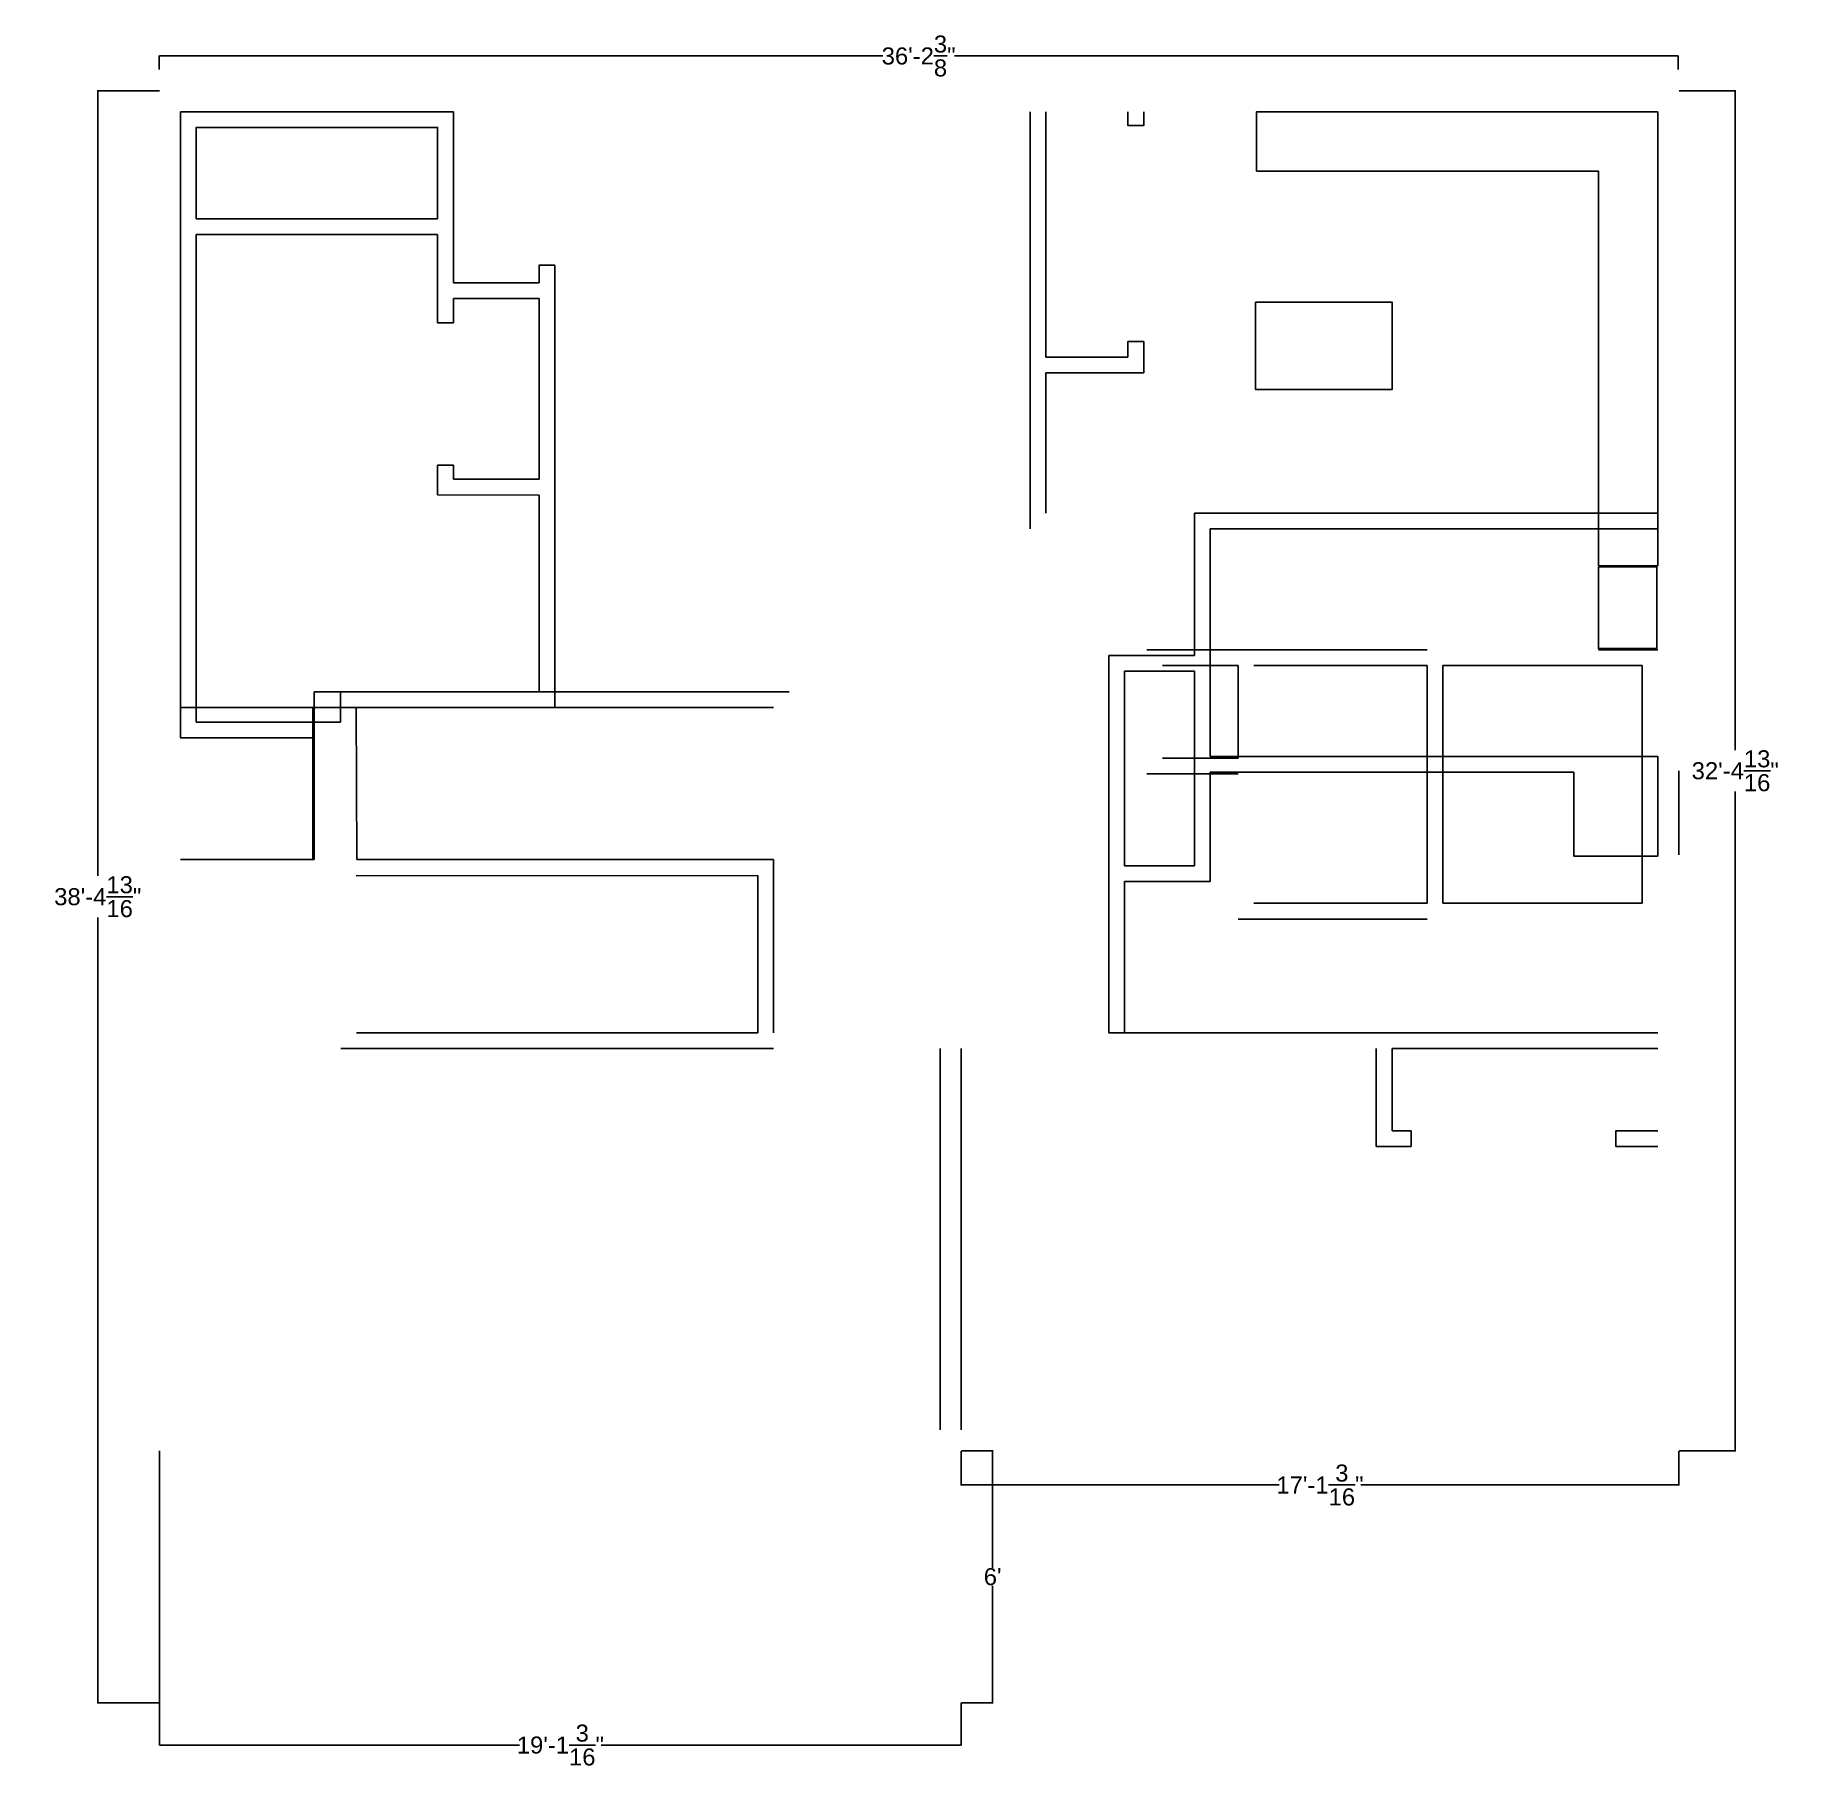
# Model space of a CAD drawing. Header units: inches. Extents: x 124 to 628, y 72 to 567.
import ezdxf

# ---------------------------------------------------------------- set-up
doc = ezdxf.new("R2010")
doc.units = ezdxf.units.IN
doc.header["$MEASUREMENT"] = 0
for name, color, linetype in [('Ceiling', 8, 'Continuous'), ('Dimensions', 6, 'Continuous'), ('Interior Items', 51, 'Continuous')]:
    doc.layers.add(name, color=color, linetype=linetype)
doc.layers.add('Wall - INT', color=80, linetype='Continuous', plot=False)
doc.layers.add('Wall - INT 2nd', color=80, linetype='Continuous', plot=False)
doc.styles.get("Standard").update_dxf_attribs({"font": 'arial.ttf'})
doc.dimstyles.get("Standard").update_dxf_attribs({"dimtxt": 4.875, "dimasz": 0.18, "dimexe": 0.18, "dimexo": 0.0625, "dimgap": 0.09, "dimtad": 0, "dimtih": 1, "dimtoh": 1, "dimdec": 4, "dimzin": 0, "dimdsep": 46, "dimlunit": 4, "dimtxsty": 'Standard', "dimcen": 0.09, "dimadec": 0, "dimazin": 0, "dimtfac": 1, "dimtdec": 4, "dimtofl": 0, "dimtmove": 0, "dimatfit": 3, "dimfxl": 1, "dimtolj": 1, "dimtzin": 0, "dimarcsym": 0})

# ---------------------------------------------------------------- blocks, each defined once
blk = doc.blocks.new('*D1')
at = {"layer": 'Dimensions', "color": 0, "lineweight": -2, "transparency": 16777216}
for p, q in [((159.07, 556.96), (159.07, 560.97)), ((159.25, 560.79), (366.04, 560.79)), ((593.29, 560.79), (386.5, 560.79)), ((593.47, 556.96), (593.47, 560.97))]:
    blk.add_line(p, q, dxfattribs=at)
at = {"layer": 'Dimensions', "color": 0, "transparency": 16777216}
for points in [[(159.25, 560.82), (159.25, 560.76), (159.07, 560.79)], [(593.29, 560.82), (593.29, 560.76), (593.47, 560.79)]]:
    blk.add_solid(points, dxfattribs=at)
at = {"layer": 'Dimensions', "color": 0, "transparency": 16777216, "insert": (376.27, 560.79), "char_height": 4.875, "attachment_point": 5}
blk.add_mtext('\\A1;36\'-2{\\H1x;\\S3/8;}"', dxfattribs=at)
blk = doc.blocks.new('*D2')
at = {"layer": 'Dimensions', "color": 0, "lineweight": -2}
for p, q in [((593.69, 550.87), (609.95, 550.87)), ((609.77, 550.69), (609.77, 362.39)), ((609.77, 162.25), (609.77, 350.54)), ((593.69, 162.07), (609.95, 162.07))]:
    blk.add_line(p, q, dxfattribs=at)
at = {"layer": 'Dimensions', "color": 0}
for points in [[(609.74, 550.69), (609.8, 550.69), (609.77, 550.87)], [(609.74, 162.25), (609.8, 162.25), (609.77, 162.07)]]:
    blk.add_solid(points, dxfattribs=at)
at = {"layer": 'Dimensions', "color": 0, "insert": (609.77, 356.47), "char_height": 4.875, "attachment_point": 5}
blk.add_mtext('\\A1;32\'-4{\\H1x;\\S13/16;}"', dxfattribs=at)
blk = doc.blocks.new('*D3')
at = {"layer": 'Dimensions', "color": 0, "lineweight": -2}
for p, q in [((159.17, 550.87), (141.37, 550.87)), ((141.55, 550.69), (141.55, 326.39)), ((141.55, 90.25), (141.55, 314.54)), ((159.17, 90.07), (141.37, 90.07))]:
    blk.add_line(p, q, dxfattribs=at)
at = {"layer": 'Dimensions', "color": 0}
for points in [[(141.52, 550.69), (141.58, 550.69), (141.55, 550.87)], [(141.52, 90.25), (141.58, 90.25), (141.55, 90.07)]]:
    blk.add_solid(points, dxfattribs=at)
at = {"layer": 'Dimensions', "color": 0, "insert": (141.55, 320.47), "char_height": 4.875, "attachment_point": 5}
blk.add_mtext('\\A1;38\'-4{\\H1x;\\S13/16;}"', dxfattribs=at)
blk = doc.blocks.new('*D4')
at = {"layer": 'Dimensions', "color": 0, "lineweight": -2}
for p, q in [((159.23, 90.01), (159.23, 77.78)), ((388.43, 90.01), (388.43, 77.78)), ((159.41, 77.96), (262.17, 77.96)), ((388.25, 77.96), (285.49, 77.96))]:
    blk.add_line(p, q, dxfattribs=at)
at = {"layer": 'Dimensions', "color": 0}
for points in [[(159.41, 77.99), (159.41, 77.93), (159.23, 77.96)], [(388.25, 77.99), (388.25, 77.93), (388.43, 77.96)]]:
    blk.add_solid(points, dxfattribs=at)
at = {"layer": 'Dimensions', "color": 0, "insert": (273.83, 77.96), "char_height": 4.875, "attachment_point": 5}
blk.add_mtext('\\A1;19\'-1{\\H1x;\\S3/16;}"', dxfattribs=at)
blk = doc.blocks.new('*D5')
at = {"layer": 'Dimensions', "color": 0, "lineweight": -2}
for p, q in [((388.49, 162.07), (397.61, 162.07)), ((397.43, 161.89), (397.43, 128.65)), ((397.43, 90.25), (397.43, 123.49)), ((388.49, 90.07), (397.61, 90.07))]:
    blk.add_line(p, q, dxfattribs=at)
at = {"layer": 'Dimensions', "color": 0}
for points in [[(397.4, 161.89), (397.46, 161.89), (397.43, 162.07)], [(397.4, 90.25), (397.46, 90.25), (397.43, 90.07)]]:
    blk.add_solid(points, dxfattribs=at)
at = {"layer": 'Dimensions', "color": 0, "insert": (397.43, 126.07), "char_height": 4.875, "attachment_point": 5}
blk.add_mtext("\\A1;6'", dxfattribs=at)
blk = doc.blocks.new('*D6')
at = {"layer": 'Dimensions', "color": 0, "lineweight": -2, "transparency": 16777216}
for p, q in [((388.43, 162.01), (388.43, 152.12)), ((593.63, 162.01), (593.63, 152.12)), ((388.61, 152.3), (479.37, 152.3)), ((593.45, 152.3), (502.69, 152.3))]:
    blk.add_line(p, q, dxfattribs=at)
at = {"layer": 'Dimensions', "color": 0, "transparency": 16777216}
for points in [[(388.61, 152.33), (388.61, 152.27), (388.43, 152.3)], [(593.45, 152.33), (593.45, 152.27), (593.63, 152.3)]]:
    blk.add_solid(points, dxfattribs=at)
at = {"layer": 'Dimensions', "color": 0, "transparency": 16777216, "insert": (491.03, 152.3), "char_height": 4.875, "attachment_point": 5}
blk.add_mtext('\\A1;17\'-1{\\H1x;\\S3/16;}"', dxfattribs=at)

msp = doc.modelspace()

# ---------------------------------------------------------------- linework, layer by layer
at = {"layer": 'Ceiling'}
for p, q in [((593.63163, 356.46855, 193), (593.63163, 332.46855, 193)), ((159.23163, 90.06855, 193), (159.23163, 162.06855, 193))]:
    msp.add_line(p, q, dxfattribs=at)
at = {"layer": 'Interior Items'}
msp.add_lwpolyline([(570.63163, 527.86855), (570.63163, 415.06855)], dxfattribs=at)
for points in [[(472.63163, 490.44373), (511.63163, 490.44373), (511.63163, 465.44373), (472.63163, 465.44373)], [(570.63163, 414.77386), (587.30614, 414.77386), (587.30614, 391.37979), (570.63163, 391.37979)]]:
    msp.add_lwpolyline(points, close=True, dxfattribs=at)
at = {"layer": 'Wall - INT'}
for p, q in [((570.63163, 415.06855), (587.63163, 415.06855)), ((467.63163, 391.06855), (441.48832, 391.06855)), ((521.63163, 391.06855), (467.63163, 391.06855)), ((467.63163, 386.56855), (445.98832, 386.56855)), ((467.63163, 360.06855), (467.63163, 386.56855)), ((521.63163, 386.56855), (472.13163, 386.56855)), ((526.13163, 318.56855, 96), (526.13163, 386.56855, 96)), ((526.13163, 386.56855, 96), (583.13163, 386.56855, 96)), ((583.13163, 386.56855, 96), (583.13163, 318.56855, 96)), ((339.27297, 379.06855), (203.42215, 379.06855)), ((203.42215, 379.06855), (203.42215, 374.56855)), ((203.42215, 331.06855), (203.42215, 379.06855)), ((334.77297, 374.56855), (165.23163, 374.56855)), ((334.77297, 374.56855), (203.42215, 374.56855)), ((445.98832, 360.06855), (467.63163, 360.06855)), ((441.48832, 355.56855), (467.63163, 355.56855)), ((165.23163, 331.06855), (203.42215, 331.06855)), ((521.63163, 318.56855), (472.13163, 318.56855)), ((583.13163, 318.56855, 96), (526.13163, 318.56855, 96)), ((521.63163, 314.06855), (467.63163, 314.06855))]:
    msp.add_line(p, q, dxfattribs=at)
for points in [[(587.63163, 544.86855), (472.91927, 544.86855), (472.91927, 527.86855), (570.63163, 527.86855)], [(587.63163, 415.06855), (587.63163, 544.86855)], [(570.63163, 391.06855), (587.63163, 391.06855)], [(521.63163, 386.56855), (521.63163, 318.56855)], [(521.63163, 318.56855), (521.63163, 386.56855)], [(203.00748, 374.56855), (203.00748, 331.06855)]]:
    msp.add_lwpolyline(points, dxfattribs=at)
at = {"layer": 'Wall - INT 2nd'}
for p, q in [((243.23163, 544.86855, 97), (243.23163, 495.97369, 97)), ((408.13163, 544.86855, 193), (408.13163, 425.57849, 193)), ((412.63163, 474.66849, 193), (412.63163, 544.86855, 193)), ((238.73163, 514.23729, 97), (169.73163, 514.23729, 97)), ((238.73163, 509.73729, 97), (169.73163, 509.73729, 97)), ((238.73163, 491.47369, 97), (238.73163, 509.73729, 97)), ((272.23163, 500.97369, 97), (272.23163, 374.56855, 97)), ((243.23163, 495.97369, 97), (267.73163, 495.97369, 97)), ((243.23163, 491.47369, 193), (243.23163, 484.47369, 193)), ((267.73163, 491.47369, 193), (243.23163, 491.47369, 193)), ((267.73163, 491.47369, 193), (267.73487, 439.77112, 193)), ((243.23163, 484.47369, 193), (238.73163, 484.47369, 193)), ((440.63163, 479.16849, 193), (436.13163, 479.16849, 193)), ((436.13163, 479.16849, 193), (436.13358, 474.66849, 193)), ((440.63163, 470.16849, 193), (440.63163, 479.16849, 193)), ((436.13358, 474.66849, 193), (412.63163, 474.66849, 193)), ((440.63163, 470.16849, 193), (412.63163, 470.16849, 193)), ((412.63163, 430.07849, 193), (412.63163, 470.16849, 193)), ((238.73163, 435.29196, 193), (238.73163, 443.79196, 193)), ((238.73163, 443.79196, 193), (243.23163, 443.79196, 193)), ((243.23163, 439.77112, 193), (243.23163, 443.79196, 193)), ((267.73487, 439.77112, 193), (243.23163, 439.77112, 193)), ((238.73163, 435.29196, 193), (267.73163, 435.27112, 193)), ((267.73163, 435.27112, 193), (267.73163, 379.06855, 193)), ((455.13163, 430.07849, 97), (587.63163, 430.07849, 97)), ((455.13163, 389.41547, 97), (455.13163, 430.07849, 97)), ((459.63163, 360.57849, 97), (459.63163, 425.57849, 97)), ((459.63163, 425.57849, 97), (587.63163, 425.57849, 97)), ((430.63163, 389.41547, 97), (455.13163, 389.41547, 97)), ((435.13163, 384.91547, 97), (455.13163, 384.91547, 97)), ((435.13163, 329.32413, 97), (435.13163, 384.91547, 97)), ((455.13163, 384.91547, 97), (455.13163, 329.32413, 97)), ((210.92215, 379.08938, 97), (215.42215, 379.06855, 97)), ((210.92215, 370.36855, 193), (210.96252, 379.0892, 193)), ((267.73163, 379.06855, 193), (210.96252, 379.0892, 193)), ((215.42215, 379.06855, 97), (267.73163, 379.06855, 97)), ((215.42215, 374.56855, 97), (272.23163, 374.56855, 97)), ((215.42215, 374.56855, 97), (215.42215, 365.86855, 97)), ((215.42215, 374.56855, 193), (215.65302, 331.06855, 193)), ((455.13163, 360.57849, 193), (455.13163, 354.56855, 193)), ((459.63163, 356.07849, 97), (459.63163, 324.82413, 97)), ((563.63163, 332.07849, 97), (563.63163, 356.07849, 97)), ((215.65302, 331.06855, 97), (334.77297, 331.06855, 97)), ((334.77297, 281.56855, 193), (334.77297, 331.06855, 193)), ((455.13163, 329.32413, 97), (435.13163, 329.32413, 97)), ((587.63163, 332.07849, 97), (563.63163, 332.07849, 97)), ((330.27297, 326.56855, 97), (215.4552, 326.47223, 97)), ((330.27297, 326.56855, 97), (330.27297, 281.56855, 97)), ((459.63163, 324.82413, 97), (435.13163, 324.82413, 97)), ((435.13163, 324.82413, 97), (435.13163, 281.56855, 97)), ((220.13382, 281.56855, 193), (215.49287, 281.56855, 193)), ((330.27297, 281.56855, 97), (220.13382, 281.56855, 97)), ((215.65302, 277.06855, 193), (211.05386, 277.06855, 193)), ((334.77297, 277.06855, 97), (215.65302, 277.06855, 97)), ((382.43163, 277.06855, 193), (382.43163, 168.06855, 193)), ((388.43163, 277.06855, 193), (388.43163, 168.06855, 193)), ((507.13163, 249.06855, 193), (507.13163, 277.06855, 193)), ((511.63163, 277.06855, 193), (587.63163, 277.06855, 193)), ((511.63163, 277.06855, 193), (511.63163, 253.56855, 193)), ((511.63163, 253.56855, 193), (517.13163, 253.56855, 193)), ((517.13163, 249.06855, 193), (517.13163, 253.56855, 193)), ((507.13163, 249.06855, 193), (517.13163, 249.06855, 193)), ((587.63163, 249.06855, 193), (575.67046, 249.06855, 193))]:
    msp.add_line(p, q, dxfattribs=at)
at = {"layer": 'Wall - INT 2nd', "extrusion": (0, -1, 0)}
msp.add_line((238.73163, 491.47369, 193), (238.73163, 484.47369, 193), dxfattribs=at)
at = {"layer": 'Wall - INT 2nd'}
for points, elevation in [([(165.23163, 544.86855), (243.23163, 544.86855)], 97), ([(203.42215, 365.86855), (165.23163, 365.86855), (165.23163, 544.86855)], 97), ([(436.13163, 544.86855), (436.13163, 540.86855), (440.63163, 540.86855), (440.63163, 544.86855)], 193), ([(169.73163, 514.23729), (169.73163, 540.36855), (238.73163, 540.36855), (238.73163, 514.23729)], 97), ([(210.92215, 370.36855), (169.73163, 370.36855), (169.73163, 509.73729)], 97), ([(267.73163, 495.97369), (267.73163, 500.97369), (272.23163, 500.97369)], 97), ([(587.63163, 281.56855), (430.63163, 281.56855), (430.63163, 389.41547)], 97), ([(459.63163, 360.57849), (587.63163, 360.57849), (587.63163, 332.07849)], 97), ([(459.63163, 356.07849), (563.63163, 356.07849)], 97), ([(587.63163, 249.06855), (575.67046, 249.06855), (575.67046, 253.56855), (587.63163, 253.56855)], 193)]:
    msp.add_lwpolyline(points, dxfattribs=dict(at, elevation=elevation))

# ---------------------------------------------------------------- dimensions: what is measured, and where the dimension line sits
at = {"layer": 'Dimensions'}
for base, p1, p2, picture, middle in [((593.46723, 560.78771), (159.06723, 556.90048), (593.46723, 556.90048), '*D1', (376.26723, 560.78771)), ((388.43163, 152.29927), (593.63163, 162.06855), (388.43163, 162.06855), '*D6', (491.03163, 152.29927)), ((159.23163, 77.9606), (388.43163, 90.06855), (159.23163, 90.06855), '*D4', (273.83163, 77.9606))]:
    dim = msp.add_linear_dim(base=base, p1=p1, p2=p2, dimstyle='Standard', dxfattribs=at)
    dim.commit()
    dim.dimension.update_dxf_attribs({"geometry": picture, "text_midpoint": middle})
for base, p1, p2, picture, middle in [((141.5503, 550.86855), (159.23163, 90.06855), (159.23163, 550.86855), '*D3', (141.5503, 320.46855)), ((609.7665, 162.06855), (593.63163, 550.86855), (593.63163, 162.06855), '*D2', (609.7665, 356.46855)), ((397.42872, 90.06855), (388.43163, 162.06855), (388.43163, 90.06855), '*D5', (397.42872, 126.06855))]:
    dim = msp.add_linear_dim(base=base, p1=p1, p2=p2, angle=90, dimstyle='Standard', dxfattribs=at)
    dim.commit()
    dim.dimension.update_dxf_attribs({"geometry": picture, "text_midpoint": middle})

doc.saveas('drawing.dxf')
